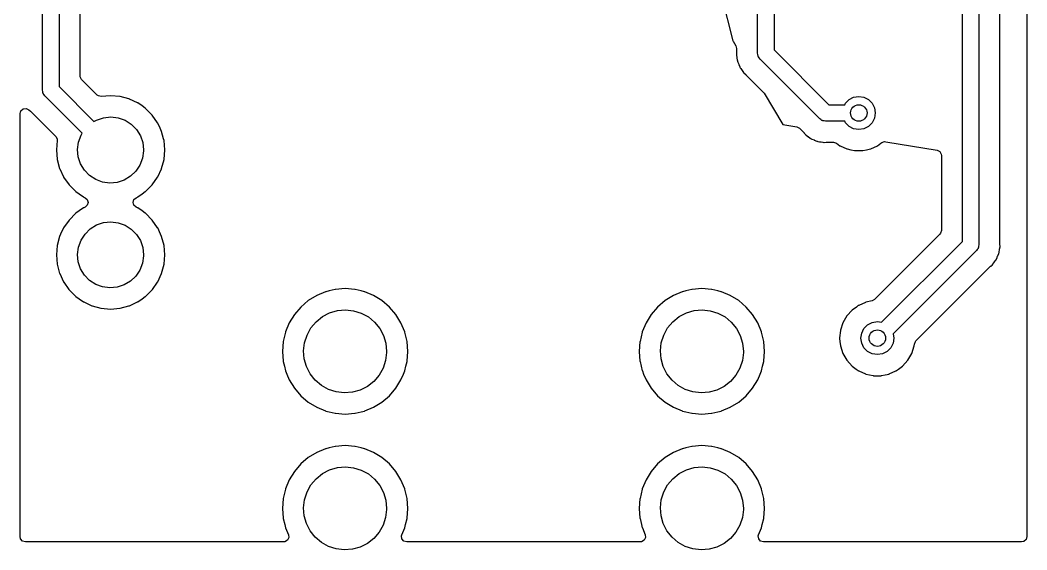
# Model space of a CAD drawing. Extents: x 89.4 to 113.8, y -88.6 to -51.3.
# Drawn here: x 89.41 to 113.79, y -88.58 to -75.76 of the extents above; entities that cross this region are included whole.
import ezdxf

# ---------------------------------------------------------------- set-up
doc = ezdxf.new("R2010")
doc.units = 0
doc.layers.add('BLACK', color=7, linetype='CONTINUOUS')

msp = doc.modelspace()

# ---------------------------------------------------------------- linework, layer by layer
at = {"layer": 'BLACK', "linetype": 'CONTINUOUS'}
for p, q in [((89.95, -77.455), (89.95, -56.1147)), ((90.35, -56.1978), (90.35, -77.3722)), ((113.791, -62.594), (113.791, -88.2655)), ((112.23, -81.1172), (112.23, -67.0028)), ((112.63, -66.92), (112.63, -81.2003)), ((113.138, -81.1753), (113.138, -66.9489)), ((90.8585, -77.1093), (90.8585, -67.3961)), ((107.67, -68.93), (107.67, -76.4822)), ((107.27, -76.565), (107.27, -69.0128)), ((105.866, -73.0737), (106.67, -76.26)), ((106.67, -76.26), (106.675, -76.2679)), ((106.675, -76.2679), (106.744, -76.3837)), ((106.744, -76.3837), (106.761, -76.4482)), ((106.761, -76.5447), (106.757, -76.6024)), ((106.761, -76.4482), (106.761, -76.5361)), ((106.761, -76.5361), (106.761, -76.5447)), ((107.67, -76.4822), (108.998, -77.81)), ((106.757, -76.6024), (106.759, -76.6098)), ((106.759, -76.6098), (106.759, -76.6098)), ((106.759, -76.6098), (106.768, -76.6653)), ((106.768, -76.6653), (106.769, -76.6718)), ((106.769, -76.6718), (106.777, -76.7352)), ((106.777, -76.7352), (106.78, -76.7423)), ((106.78, -76.7423), (106.78, -76.745)), ((106.78, -76.745), (106.785, -76.7613)), ((106.785, -76.7613), (106.785, -76.7638)), ((106.785, -76.7638), (106.787, -76.7713)), ((106.787, -76.7713), (106.79, -76.7782)), ((106.79, -76.7782), (106.812, -76.8298)), ((107.277, -76.5976), (107.27, -76.565)), ((107.281, -76.6308), (107.277, -76.5976)), ((107.287, -76.6405), (107.281, -76.6308)), ((107.29, -76.6517), (107.287, -76.6405)), ((107.311, -76.6779), (107.29, -76.6517)), ((107.328, -76.7062), (107.311, -76.6779)), ((108.774, -78.1514), (107.328, -76.7062)), ((106.812, -76.8298), (106.815, -76.8359)), ((106.815, -76.8359), (106.838, -76.8957)), ((106.838, -76.8957), (106.842, -76.9019)), ((106.842, -76.9019), (106.843, -76.9043)), ((106.843, -76.9043), (106.851, -76.9191)), ((106.851, -76.9191), (106.853, -76.9214)), ((106.853, -76.9214), (106.856, -76.9283)), ((106.856, -76.9283), (106.86, -76.9343)), ((106.86, -76.9343), (106.895, -76.979)), ((106.895, -76.979), (106.898, -76.9843)), ((106.898, -76.9843), (106.93, -77.0307)), ((106.93, -77.0307), (106.93, -77.0307)), ((106.93, -77.0307), (106.935, -77.037)), ((106.935, -77.037), (106.94, -77.042)), ((106.94, -77.042), (106.94, -77.042)), ((106.94, -77.042), (106.981, -77.0784)), ((90.8614, -77.1361), (90.8585, -77.1093)), ((90.8954, -77.1984), (90.8614, -77.1361)), ((91.272, -77.575), (90.8954, -77.1984)), ((106.981, -77.0784), (106.986, -77.0834)), ((106.986, -77.0834), (107.407, -77.504)), ((89.9574, -77.4876), (89.95, -77.455)), ((89.9611, -77.5208), (89.9574, -77.4876)), ((89.9672, -77.5305), (89.9611, -77.5208)), ((89.9698, -77.5417), (89.9672, -77.5305)), ((90.35, -77.3722), (91.1972, -78.2194)), ((107.407, -77.504), (107.426, -77.5285)), ((107.426, -77.5285), (107.88, -78.29)), ((89.9906, -77.5679), (89.9698, -77.5417)), ((90.0083, -77.5962), (89.9906, -77.5679)), ((90.914, -78.5018), (90.0083, -77.5962)), ((91.3025, -77.5975), (91.272, -77.575)), ((91.3721, -77.6114), (91.3025, -77.5975)), ((91.6, -77.5915), (91.3721, -77.6114)), ((91.8281, -77.6115), (91.6, -77.5915)), ((91.8334, -77.6129), (91.8281, -77.6115)), ((92.0439, -77.6693), (91.8334, -77.6129)), ((91.8334, -77.6129), (91.8334, -77.6129)), ((92.0492, -77.6707), (92.0439, -77.6693)), ((92.0439, -77.6693), (92.0439, -77.6693)), ((92.0542, -77.673), (92.0492, -77.6707)), ((92.2518, -77.7652), (92.0542, -77.673)), ((92.0542, -77.673), (92.0542, -77.673)), ((92.2567, -77.7675), (92.2518, -77.7652)), ((92.2518, -77.7652), (92.2518, -77.7652)), ((92.3616, -77.8409), (92.2567, -77.7675)), ((109.379, -77.81), (109.396, -77.7749)), ((109.396, -77.7749), (109.485, -77.6864)), ((109.485, -77.6864), (109.596, -77.6296)), ((109.596, -77.6296), (109.72, -77.61)), ((109.72, -77.61), (109.844, -77.6296)), ((109.844, -77.6296), (109.955, -77.6864)), ((109.955, -77.6864), (110.044, -77.7749)), ((110.044, -77.7749), (110.1, -77.8864)), ((89.4085, -78.0243), (89.4285, -77.9562)), ((89.4285, -77.9562), (89.4822, -77.9097)), ((89.4822, -77.9097), (89.5524, -77.8996)), ((89.5524, -77.8996), (89.6183, -77.9303)), ((89.6183, -77.9303), (89.6612, -77.9684)), ((89.6612, -77.9684), (89.6664, -77.9734)), ((89.6664, -77.9734), (90.27, -78.577)), ((92.4398, -77.8956), (92.3616, -77.8409)), ((92.4443, -77.8988), (92.4398, -77.8956)), ((92.4398, -77.8956), (92.4398, -77.8956)), ((92.6062, -78.0607), (92.4443, -77.8988)), ((108.998, -77.81), (109.379, -77.81)), ((110.1, -77.8864), (110.12, -78.01)), ((110.12, -78.01), (110.1, -78.1336)), ((89.4085, -88.2655), (89.4085, -78.0243)), ((91.1972, -78.2194), (91.2594, -78.1811)), ((91.2594, -78.1811), (91.4282, -78.1237)), ((91.4282, -78.1237), (91.6056, -78.105)), ((91.6056, -78.105), (91.7827, -78.1261)), ((91.7827, -78.1261), (91.9507, -78.186)), ((91.9507, -78.186), (92.1013, -78.2815)), ((92.7375, -78.2483), (92.6062, -78.0607)), ((92.7398, -78.2532), (92.7375, -78.2483)), ((92.7995, -78.3812), (92.7398, -78.2532)), ((92.7398, -78.2532), (92.7398, -78.2532)), ((108.802, -78.1692), (108.774, -78.1514)), ((108.828, -78.1901), (108.802, -78.1692)), ((108.839, -78.1926), (108.828, -78.1901)), ((108.849, -78.1988), (108.839, -78.1926)), ((108.882, -78.2025), (108.849, -78.1988)), ((108.915, -78.21), (108.882, -78.2025)), ((109.379, -78.21), (108.915, -78.21)), ((109.396, -78.2451), (109.379, -78.21)), ((109.485, -78.3336), (109.396, -78.2451)), ((110.044, -78.2451), (109.955, -78.3336)), ((110.1, -78.1336), (110.044, -78.2451)), ((90.8834, -78.5493), (90.914, -78.5018)), ((92.1013, -78.2815), (92.227, -78.4081)), ((92.227, -78.4081), (92.3215, -78.5593)), ((92.8343, -78.4558), (92.7995, -78.3812)), ((92.8357, -78.4611), (92.8343, -78.4558)), ((92.8835, -78.6393), (92.8357, -78.4611)), ((92.8357, -78.4611), (92.8357, -78.4611)), ((107.88, -78.29), (108.216, -78.346)), ((108.216, -78.346), (108.284, -78.3812)), ((108.284, -78.3812), (108.394, -78.4905)), ((108.394, -78.4905), (108.399, -78.4968)), ((108.399, -78.4968), (108.437, -78.5404)), ((109.596, -78.3904), (109.485, -78.3336)), ((109.72, -78.41), (109.596, -78.3904)), ((109.844, -78.3904), (109.72, -78.41)), ((109.955, -78.3336), (109.844, -78.3904)), ((90.27, -78.577), (90.304, -78.6393)), ((90.3064, -78.6771), (90.2865, -78.905)), ((90.304, -78.6393), (90.3064, -78.6771)), ((90.8001, -78.8938), (90.8224, -78.7169)), ((90.8224, -78.7169), (90.8834, -78.5493)), ((92.3215, -78.5593), (92.3801, -78.7278)), ((92.3801, -78.7278), (92.4, -78.905)), ((92.8935, -78.6769), (92.8835, -78.6393)), ((92.9135, -78.905), (92.8935, -78.6769)), ((108.437, -78.5404), (108.49, -78.577)), ((108.49, -78.577), (108.49, -78.5771)), ((108.49, -78.5771), (108.495, -78.581)), ((108.495, -78.581), (108.545, -78.6205)), ((108.545, -78.6205), (108.552, -78.6236)), ((108.552, -78.6236), (108.554, -78.625)), ((108.554, -78.625), (108.569, -78.6334)), ((108.569, -78.6334), (108.572, -78.6346)), ((108.572, -78.6346), (108.578, -78.639)), ((108.578, -78.639), (108.585, -78.6417)), ((108.585, -78.6417), (108.585, -78.6418)), ((108.585, -78.6418), (108.637, -78.6622)), ((108.637, -78.6622), (108.643, -78.6648)), ((108.643, -78.6648), (108.702, -78.691)), ((108.702, -78.691), (108.709, -78.6924)), ((108.709, -78.6924), (108.712, -78.6932)), ((108.712, -78.6932), (108.728, -78.6979)), ((108.728, -78.6979), (108.73, -78.6985)), ((108.73, -78.6985), (108.738, -78.7013)), ((108.738, -78.7013), (108.766, -78.705)), ((108.766, -78.705), (108.801, -78.7096)), ((108.801, -78.7096), (108.807, -78.7107)), ((108.807, -78.7107), (108.85, -78.7185)), ((108.85, -78.7185), (108.87, -78.7223)), ((108.87, -78.7223), (108.878, -78.7219)), ((108.878, -78.7219), (108.932, -78.7187)), ((108.878, -78.7219), (108.878, -78.7219)), ((108.932, -78.7187), (108.94, -78.7185)), ((108.94, -78.7185), (109.109, -78.7185)), ((109.109, -78.7185), (109.177, -78.7385)), ((109.177, -78.7385), (109.183, -78.7426)), ((109.183, -78.7426), (109.263, -78.8011)), ((110.177, -78.8011), (110.257, -78.7426)), ((110.257, -78.7426), (110.278, -78.7278)), ((110.278, -78.7278), (110.345, -78.7039)), ((110.345, -78.7039), (110.372, -78.7054)), ((110.372, -78.7054), (111.616, -78.9127)), ((90.2865, -78.905), (90.3065, -79.1331)), ((90.8175, -79.0713), (90.8001, -78.8938)), ((92.3997, -78.9273), (92.3749, -79.104)), ((92.4, -78.905), (92.3997, -78.9273)), ((92.8935, -79.1331), (92.9135, -78.905)), ((109.263, -78.8011), (109.269, -78.8038)), ((109.269, -78.8038), (109.269, -78.8038)), ((109.269, -78.8038), (109.432, -78.8761)), ((109.432, -78.8761), (109.438, -78.8788)), ((109.438, -78.8788), (109.531, -78.8986)), ((109.531, -78.8986), (109.618, -78.9171)), ((109.618, -78.9171), (109.618, -78.9171)), ((109.618, -78.9171), (109.625, -78.9185)), ((109.625, -78.9185), (109.815, -78.9185)), ((109.815, -78.9185), (109.822, -78.9171)), ((109.822, -78.9171), (109.909, -78.8986)), ((109.822, -78.9171), (109.822, -78.9171)), ((109.909, -78.8986), (110.002, -78.8788)), ((110.002, -78.8788), (110.008, -78.8761)), ((110.008, -78.8761), (110.171, -78.8038)), ((110.171, -78.8038), (110.177, -78.8011)), ((110.171, -78.8038), (110.171, -78.8038)), ((111.616, -78.9127), (111.68, -78.9436)), ((111.68, -78.9436), (111.717, -79.0042)), ((90.3065, -79.1331), (90.3657, -79.3542)), ((90.8738, -79.2406), (90.8175, -79.0713)), ((90.9662, -79.3931), (90.8738, -79.2406)), ((92.3749, -79.104), (92.3115, -79.2707)), ((92.8343, -79.3542), (92.8935, -79.1331)), ((111.717, -79.0042), (111.721, -79.037)), ((111.721, -79.037), (111.721, -80.8543)), ((90.3657, -79.3542), (90.368, -79.3592)), ((90.368, -79.3592), (90.368, -79.3592)), ((90.368, -79.3592), (90.4602, -79.5568)), ((91.0901, -79.5214), (90.9662, -79.3931)), ((92.2128, -79.4192), (92.0837, -79.5422)), ((92.3115, -79.2707), (92.2128, -79.4192)), ((92.7398, -79.5568), (92.832, -79.3592)), ((92.832, -79.3592), (92.8343, -79.3542)), ((92.832, -79.3592), (92.832, -79.3592)), ((90.4602, -79.5568), (90.4602, -79.5568)), ((90.4602, -79.5568), (90.4625, -79.5617)), ((90.4625, -79.5617), (90.5938, -79.7493)), ((91.2393, -79.6191), (91.0901, -79.5214)), ((91.4065, -79.6812), (91.2393, -79.6191)), ((91.5832, -79.7048), (91.4065, -79.6812)), ((91.7609, -79.6887), (91.5832, -79.7048)), ((91.9305, -79.6335), (91.7609, -79.6887)), ((92.0837, -79.5422), (91.9305, -79.6335)), ((92.6062, -79.7493), (92.7375, -79.5617)), ((92.7375, -79.5617), (92.7398, -79.5568)), ((92.7398, -79.5568), (92.7398, -79.5568)), ((90.5938, -79.7493), (90.7557, -79.9112)), ((90.7557, -79.9112), (90.7602, -79.9144)), ((90.7602, -79.9144), (90.7602, -79.9144)), ((90.7602, -79.9144), (90.8384, -79.9691)), ((90.8384, -79.9691), (90.9433, -80.0425)), ((92.2567, -80.0425), (92.3616, -79.9691)), ((92.3616, -79.9691), (92.4398, -79.9144)), ((92.4398, -79.9144), (92.4443, -79.9112)), ((92.4398, -79.9144), (92.4398, -79.9144)), ((92.4443, -79.9112), (92.6062, -79.7493)), ((90.9433, -80.0425), (90.9482, -80.0448)), ((90.9482, -80.0448), (90.9482, -80.0448)), ((90.9482, -80.0448), (90.9825, -80.0608)), ((90.9825, -80.0608), (91.0357, -80.1077)), ((91.0552, -80.176), (91.0347, -80.244)), ((91.0357, -80.1077), (91.0552, -80.176)), ((92.1448, -80.174), (92.1653, -80.106)), ((92.1643, -80.2423), (92.1448, -80.174)), ((92.1653, -80.106), (92.2175, -80.0608)), ((92.2175, -80.0608), (92.2518, -80.0448)), ((92.2518, -80.0448), (92.2567, -80.0425)), ((92.2518, -80.0448), (92.2518, -80.0448)), ((90.7557, -80.4388), (90.5938, -80.6007)), ((90.7602, -80.4356), (90.7557, -80.4388)), ((90.8384, -80.3809), (90.7602, -80.4356)), ((90.7602, -80.4356), (90.7602, -80.4356)), ((90.9433, -80.3075), (90.8384, -80.3809)), ((90.9482, -80.3052), (90.9433, -80.3075)), ((90.9825, -80.2892), (90.9482, -80.3052)), ((90.9482, -80.3052), (90.9482, -80.3052)), ((91.0347, -80.244), (90.9825, -80.2892)), ((92.2175, -80.2892), (92.1643, -80.2423)), ((92.2518, -80.3052), (92.2175, -80.2892)), ((92.2567, -80.3075), (92.2518, -80.3052)), ((92.2518, -80.3052), (92.2518, -80.3052)), ((92.3616, -80.3809), (92.2567, -80.3075)), ((92.4398, -80.4356), (92.3616, -80.3809)), ((92.4443, -80.4388), (92.4398, -80.4356)), ((92.4398, -80.4356), (92.4398, -80.4356)), ((92.6062, -80.6007), (92.4443, -80.4388)), ((90.5938, -80.6007), (90.4625, -80.7883)), ((91.2594, -80.7211), (91.4282, -80.6637)), ((91.4282, -80.6637), (91.6056, -80.645)), ((91.6056, -80.645), (91.7827, -80.6661)), ((91.7827, -80.6661), (91.9507, -80.726)), ((92.7375, -80.7883), (92.6062, -80.6007)), ((90.3901, -80.9434), (90.3657, -80.9958)), ((90.4602, -80.7932), (90.3901, -80.9434)), ((90.4625, -80.7883), (90.4602, -80.7932)), ((90.4602, -80.7932), (90.4602, -80.7932)), ((90.8834, -81.0893), (90.98, -80.9394)), ((90.98, -80.9394), (91.1075, -80.8146)), ((91.1075, -80.8146), (91.2594, -80.7211)), ((91.9507, -80.726), (92.1013, -80.8215)), ((92.1013, -80.8215), (92.227, -80.9481)), ((92.227, -80.9481), (92.3215, -81.0993)), ((92.7398, -80.7932), (92.7375, -80.7883)), ((92.8099, -80.9434), (92.7398, -80.7932)), ((92.7398, -80.7932), (92.7398, -80.7932)), ((92.8343, -80.9958), (92.8099, -80.9434)), ((111.685, -80.9434), (110.103, -82.5246)), ((111.701, -80.9225), (111.685, -80.9434)), ((111.721, -80.8543), (111.701, -80.9225)), ((90.3657, -80.9958), (90.3065, -81.2169)), ((90.8224, -81.2569), (90.8834, -81.0893)), ((92.3215, -81.0993), (92.3801, -81.2678)), ((92.8935, -81.2169), (92.8343, -80.9958)), ((110.271, -83.076), (112.23, -81.1172)), ((113.139, -81.1826), (113.138, -81.1753)), ((113.142, -81.2448), (113.139, -81.1826)), ((90.3065, -81.2169), (90.2865, -81.445)), ((90.8001, -81.4338), (90.8224, -81.2569)), ((90.8175, -81.6113), (90.8001, -81.4338)), ((92.3801, -81.2678), (92.4, -81.445)), ((92.9135, -81.445), (92.8935, -81.2169)), ((112.571, -81.3414), (110.554, -83.3589)), ((112.589, -81.3131), (112.571, -81.3414)), ((112.61, -81.287), (112.589, -81.3131)), ((112.613, -81.2758), (112.61, -81.287)), ((112.619, -81.2661), (112.613, -81.2758)), ((112.623, -81.2329), (112.619, -81.2661)), ((112.63, -81.2003), (112.623, -81.2329)), ((113.085, -81.4717), (113.111, -81.4134)), ((113.111, -81.4134), (113.112, -81.406)), ((113.112, -81.406), (113.113, -81.4034)), ((113.113, -81.4034), (113.118, -81.3872)), ((113.118, -81.3872), (113.119, -81.3846)), ((113.119, -81.3846), (113.121, -81.3775)), ((113.121, -81.3775), (113.13, -81.3141)), ((113.13, -81.3141), (113.131, -81.3076)), ((113.131, -81.3076), (113.141, -81.2523)), ((113.141, -81.2523), (113.142, -81.2448)), ((90.2865, -81.445), (90.3065, -81.6731)), ((90.3065, -81.6731), (90.3657, -81.8942)), ((90.8738, -81.7806), (90.8175, -81.6113)), ((92.3749, -81.644), (92.3115, -81.8107)), ((92.3997, -81.4673), (92.3749, -81.644)), ((92.4, -81.445), (92.3997, -81.4673)), ((92.8343, -81.8942), (92.8935, -81.6731)), ((92.8935, -81.6731), (92.9135, -81.445)), ((112.955, -81.6826), (112.96, -81.6776)), ((112.96, -81.6776), (112.997, -81.6253)), ((112.997, -81.6253), (113.001, -81.62)), ((113.001, -81.62), (113.036, -81.5757)), ((113.036, -81.5757), (113.04, -81.5697)), ((113.04, -81.5697), (113.044, -81.5628)), ((113.044, -81.5628), (113.045, -81.5605)), ((113.045, -81.5605), (113.053, -81.5458)), ((113.053, -81.5458), (113.055, -81.5435)), ((113.055, -81.5435), (113.059, -81.5373)), ((113.059, -81.5373), (113.062, -81.5302)), ((113.062, -81.5302), (113.082, -81.4777)), ((113.062, -81.5302), (113.062, -81.5302)), ((113.082, -81.4777), (113.085, -81.4717)), ((90.3657, -81.8942), (90.368, -81.8992)), ((90.368, -81.8992), (90.368, -81.8992)), ((90.368, -81.8992), (90.4602, -82.0968)), ((90.9662, -81.9331), (90.8738, -81.7806)), ((92.3115, -81.8107), (92.2128, -81.9592)), ((92.7398, -82.0968), (92.832, -81.8992)), ((92.832, -81.8992), (92.8343, -81.8942)), ((92.832, -81.8992), (92.832, -81.8992)), ((111.105, -83.5273), (112.911, -81.7214)), ((112.911, -81.7214), (112.917, -81.7156)), ((112.917, -81.7156), (112.955, -81.6826)), ((90.4602, -82.0968), (90.4602, -82.0968)), ((90.4602, -82.0968), (90.4625, -82.1017)), ((90.4625, -82.1017), (90.4656, -82.1063)), ((90.4656, -82.1063), (90.5885, -82.2817)), ((91.0901, -82.0614), (90.9662, -81.9331)), ((91.2393, -82.1591), (91.0901, -82.0614)), ((91.4065, -82.2212), (91.2393, -82.1591)), ((92.0837, -82.0822), (91.9305, -82.1735)), ((92.2128, -81.9592), (92.0837, -82.0822)), ((92.6115, -82.2817), (92.7344, -82.1063)), ((92.7344, -82.1063), (92.7375, -82.1017)), ((92.7375, -82.1017), (92.7398, -82.0968)), ((92.7398, -82.0968), (92.7398, -82.0968)), ((90.5885, -82.2817), (90.5938, -82.2893)), ((90.5938, -82.2893), (90.7557, -82.4512)), ((91.5832, -82.2448), (91.4065, -82.2212)), ((91.7609, -82.2287), (91.5832, -82.2448)), ((91.9305, -82.1735), (91.7609, -82.2287)), ((92.4443, -82.4512), (92.6062, -82.2893)), ((92.6062, -82.2893), (92.6115, -82.2817)), ((96.8063, -82.338), (96.5953, -82.4254)), ((96.8109, -82.3361), (96.8063, -82.338)), ((96.8063, -82.338), (96.8063, -82.338)), ((96.8924, -82.3165), (96.8109, -82.3361)), ((97.0377, -82.2817), (96.8924, -82.3165)), ((97.0425, -82.2805), (97.0377, -82.2817)), ((97.0377, -82.2817), (97.0377, -82.2817)), ((97.28, -82.2618), (97.0425, -82.2805)), ((97.5175, -82.2805), (97.28, -82.2618)), ((97.5223, -82.2817), (97.5175, -82.2805)), ((97.6676, -82.3165), (97.5223, -82.2817)), ((97.5223, -82.2817), (97.5223, -82.2817)), ((97.7491, -82.3361), (97.6676, -82.3165)), ((97.7537, -82.338), (97.7491, -82.3361)), ((97.9647, -82.4254), (97.7537, -82.338)), ((97.7537, -82.338), (97.7537, -82.338)), ((105.446, -82.338), (105.235, -82.4254)), ((105.451, -82.3361), (105.446, -82.338)), ((105.446, -82.338), (105.446, -82.338)), ((105.532, -82.3165), (105.451, -82.3361)), ((105.678, -82.2817), (105.532, -82.3165)), ((105.683, -82.2805), (105.678, -82.2817)), ((105.678, -82.2817), (105.678, -82.2817)), ((105.92, -82.2618), (105.683, -82.2805)), ((106.157, -82.2805), (105.92, -82.2618)), ((106.162, -82.2817), (106.157, -82.2805)), ((106.308, -82.3165), (106.162, -82.2817)), ((106.162, -82.2817), (106.162, -82.2817)), ((106.389, -82.3361), (106.308, -82.3165)), ((106.394, -82.338), (106.389, -82.3361)), ((106.605, -82.4254), (106.394, -82.338)), ((106.394, -82.338), (106.394, -82.338)), ((90.7557, -82.4512), (90.7602, -82.4544)), ((90.7602, -82.4544), (90.7602, -82.4544)), ((90.7602, -82.4544), (90.8384, -82.5091)), ((90.8384, -82.5091), (90.9433, -82.5825)), ((90.9433, -82.5825), (90.9482, -82.5848)), ((90.9482, -82.5848), (90.9482, -82.5848)), ((90.9482, -82.5848), (91.1458, -82.677)), ((92.0542, -82.677), (92.2518, -82.5848)), ((92.2518, -82.5848), (92.2567, -82.5825)), ((92.2518, -82.5848), (92.2518, -82.5848)), ((92.2567, -82.5825), (92.3616, -82.5091)), ((92.3616, -82.5091), (92.4398, -82.4544)), ((92.4398, -82.4544), (92.4443, -82.4512)), ((92.4398, -82.4544), (92.4398, -82.4544)), ((96.3876, -82.5518), (96.2065, -82.7065)), ((96.5908, -82.4273), (96.3876, -82.5518)), ((96.5953, -82.4254), (96.5908, -82.4273)), ((96.5953, -82.4254), (96.5953, -82.4254)), ((97.9692, -82.4273), (97.9647, -82.4254)), ((97.9647, -82.4254), (97.9647, -82.4254)), ((98.1724, -82.5518), (97.9692, -82.4273)), ((98.3535, -82.7065), (98.1724, -82.5518)), ((105.028, -82.5518), (104.846, -82.7065)), ((105.231, -82.4273), (105.028, -82.5518)), ((105.235, -82.4254), (105.231, -82.4273)), ((105.235, -82.4254), (105.235, -82.4254)), ((106.609, -82.4273), (106.605, -82.4254)), ((106.605, -82.4254), (106.605, -82.4254)), ((106.812, -82.5518), (106.609, -82.4273)), ((106.994, -82.7065), (106.812, -82.5518)), ((109.882, -82.5939), (109.719, -82.6662)), ((109.888, -82.5912), (109.882, -82.5939)), ((109.882, -82.5939), (109.882, -82.5939)), ((110.041, -82.5587), (109.888, -82.5912)), ((110.103, -82.5246), (110.041, -82.5587)), ((91.1458, -82.677), (91.1508, -82.6793)), ((91.1508, -82.6793), (91.1561, -82.6807)), ((91.1561, -82.6807), (91.1561, -82.6807)), ((91.1561, -82.6807), (91.3666, -82.7371)), ((91.3666, -82.7371), (91.3666, -82.7371)), ((91.3666, -82.7371), (91.3719, -82.7385)), ((91.3719, -82.7385), (91.6, -82.7585)), ((91.6, -82.7585), (91.8281, -82.7385)), ((91.8281, -82.7385), (91.8334, -82.7371)), ((91.8334, -82.7371), (92.0439, -82.6807)), ((91.8334, -82.7371), (91.8334, -82.7371)), ((92.0439, -82.6807), (92.0492, -82.6793)), ((92.0439, -82.6807), (92.0439, -82.6807)), ((92.0492, -82.6793), (92.0542, -82.677)), ((96.0518, -82.8876), (95.9273, -83.0908)), ((96.2065, -82.7065), (96.0518, -82.8876)), ((96.7297, -82.9391), (96.9035, -82.8482)), ((96.9035, -82.8482), (97.0917, -82.7928)), ((97.0917, -82.7928), (97.287, -82.775)), ((97.287, -82.775), (97.4821, -82.7955)), ((97.4821, -82.7955), (97.6695, -82.8535)), ((97.6695, -82.8535), (97.842, -82.9468)), ((98.5082, -82.8876), (98.3535, -82.7065)), ((98.6327, -83.0908), (98.5082, -82.8876)), ((104.692, -82.8876), (104.567, -83.0908)), ((104.846, -82.7065), (104.692, -82.8876)), ((105.37, -82.9391), (105.544, -82.8482)), ((105.544, -82.8482), (105.732, -82.7928)), ((105.732, -82.7928), (105.927, -82.775)), ((105.927, -82.775), (106.122, -82.7955)), ((106.122, -82.7955), (106.309, -82.8535)), ((106.309, -82.8535), (106.482, -82.9468)), ((107.148, -82.8876), (106.994, -82.7065)), ((107.273, -83.0908), (107.148, -82.8876)), ((109.559, -82.7811), (109.431, -82.9231)), ((109.661, -82.7065), (109.559, -82.7811)), ((109.708, -82.6728), (109.661, -82.7065)), ((109.713, -82.6689), (109.708, -82.6728)), ((109.708, -82.6728), (109.708, -82.6728)), ((109.719, -82.6662), (109.713, -82.6689)), ((109.719, -82.6662), (109.719, -82.6662)), ((95.9273, -83.0908), (95.8361, -83.3109)), ((96.4508, -83.2122), (96.5768, -83.062)), ((96.5768, -83.062), (96.7297, -82.9391)), ((97.842, -82.9468), (97.9931, -83.0718)), ((97.9931, -83.0718), (98.1171, -83.2238)), ((98.7239, -83.3109), (98.6327, -83.0908)), ((104.567, -83.0908), (104.476, -83.3109)), ((105.091, -83.2122), (105.217, -83.062)), ((105.217, -83.062), (105.37, -82.9391)), ((106.482, -82.9468), (106.633, -83.0718)), ((106.633, -83.0718), (106.757, -83.2238)), ((107.364, -83.3109), (107.273, -83.0908)), ((109.335, -83.0884), (109.276, -83.2701)), ((109.431, -82.9231), (109.335, -83.0884)), ((109.846, -83.2249), (109.935, -83.1364)), ((109.935, -83.1364), (110.046, -83.0796)), ((110.046, -83.0796), (110.17, -83.06)), ((110.17, -83.06), (110.271, -83.076)), ((95.835, -83.3157), (95.7817, -83.5377)), ((95.8361, -83.3109), (95.835, -83.3157)), ((96.297, -83.571), (96.3563, -83.3841)), ((96.3563, -83.3841), (96.4508, -83.2122)), ((98.1171, -83.2238), (98.2092, -83.397)), ((98.725, -83.3157), (98.7239, -83.3109)), ((98.7783, -83.5377), (98.725, -83.3157)), ((104.475, -83.3157), (104.422, -83.5377)), ((104.476, -83.3109), (104.475, -83.3157)), ((104.937, -83.571), (104.996, -83.3841)), ((104.996, -83.3841), (105.091, -83.2122)), ((106.757, -83.2238), (106.849, -83.397)), ((107.365, -83.3157), (107.364, -83.3109)), ((107.418, -83.5377), (107.365, -83.3157)), ((109.276, -83.2766), (109.257, -83.4534)), ((109.276, -83.2701), (109.276, -83.2766)), ((109.276, -83.2766), (109.276, -83.2766)), ((109.77, -83.46), (109.79, -83.3364)), ((109.79, -83.3364), (109.846, -83.2249)), ((110.554, -83.3589), (110.57, -83.46)), ((95.7805, -83.5425), (95.7618, -83.78)), ((95.7817, -83.5377), (95.7805, -83.5425)), ((95.7817, -83.5377), (95.7817, -83.5377)), ((96.2751, -83.766), (96.297, -83.571)), ((98.2092, -83.397), (98.2659, -83.5848)), ((98.2659, -83.5848), (98.285, -83.78)), ((98.7795, -83.5425), (98.7783, -83.5377)), ((98.7783, -83.5377), (98.7783, -83.5377)), ((98.7982, -83.78), (98.7795, -83.5425)), ((104.421, -83.5425), (104.402, -83.78)), ((104.422, -83.5377), (104.421, -83.5425)), ((104.422, -83.5377), (104.422, -83.5377)), ((104.915, -83.766), (104.937, -83.571)), ((106.849, -83.397), (106.906, -83.5848)), ((106.906, -83.5848), (106.925, -83.78)), ((107.419, -83.5425), (107.418, -83.5377)), ((107.418, -83.5377), (107.418, -83.5377)), ((107.438, -83.78), (107.419, -83.5425)), ((109.257, -83.4534), (109.256, -83.46)), ((109.256, -83.46), (109.257, -83.4666)), ((109.257, -83.4666), (109.265, -83.5377)), ((109.265, -83.5377), (109.276, -83.6499)), ((109.79, -83.5836), (109.77, -83.46)), ((109.846, -83.6951), (109.79, -83.5836)), ((110.55, -83.5836), (110.494, -83.6951)), ((110.57, -83.46), (110.55, -83.5836)), ((111.064, -83.6499), (111.068, -83.6032)), ((111.068, -83.6032), (111.095, -83.5376)), ((111.095, -83.5376), (111.105, -83.5273)), ((95.7618, -83.78), (95.7805, -84.0175)), ((96.2915, -83.9614), (96.2751, -83.766)), ((98.2846, -83.8081), (98.26, -84.0027)), ((98.285, -83.78), (98.2846, -83.8081)), ((98.7795, -84.0175), (98.7982, -83.78)), ((104.402, -83.78), (104.421, -84.0175)), ((104.932, -83.9614), (104.915, -83.766)), ((106.925, -83.8081), (106.9, -84.0027)), ((106.925, -83.78), (106.925, -83.8081)), ((107.419, -84.0175), (107.438, -83.78)), ((109.276, -83.6499), (109.335, -83.8316)), ((109.335, -83.8316), (109.431, -83.9969)), ((109.935, -83.7836), (109.846, -83.6951)), ((110.046, -83.8404), (109.935, -83.7836)), ((110.17, -83.86), (110.046, -83.8404)), ((110.294, -83.8404), (110.17, -83.86)), ((110.405, -83.7836), (110.294, -83.8404)), ((110.494, -83.6951), (110.405, -83.7836)), ((110.909, -83.9969), (111.005, -83.8316)), ((111.005, -83.8316), (111.064, -83.6499)), ((95.7805, -84.0175), (95.7817, -84.0223)), ((95.7817, -84.0223), (95.7817, -84.0223)), ((95.7817, -84.0223), (95.8096, -84.1389)), ((96.3456, -84.15), (96.2915, -83.9614)), ((98.26, -84.0027), (98.1981, -84.1888)), ((98.7503, -84.1389), (98.7783, -84.0223)), ((98.7783, -84.0223), (98.7795, -84.0175)), ((98.7783, -84.0223), (98.7783, -84.0223)), ((104.421, -84.0175), (104.422, -84.0223)), ((104.422, -84.0223), (104.422, -84.0223)), ((104.422, -84.0223), (104.45, -84.1389)), ((104.986, -84.15), (104.932, -83.9614)), ((106.9, -84.0027), (106.838, -84.1888)), ((107.39, -84.1389), (107.418, -84.0223)), ((107.418, -84.0223), (107.419, -84.0175)), ((107.418, -84.0223), (107.418, -84.0223)), ((109.431, -83.9969), (109.559, -84.1389)), ((110.781, -84.1389), (110.909, -83.9969)), ((95.8096, -84.1389), (95.8361, -84.2491)), ((95.8361, -84.2491), (95.838, -84.2537)), ((95.838, -84.2537), (95.838, -84.2537)), ((95.838, -84.2537), (95.8691, -84.3288)), ((95.8691, -84.3288), (95.9273, -84.4692)), ((96.4352, -84.3244), (96.3456, -84.15)), ((96.5571, -84.4781), (96.4352, -84.3244)), ((98.1012, -84.3593), (97.9731, -84.5078)), ((98.1981, -84.1888), (98.1012, -84.3593)), ((98.6327, -84.4692), (98.6909, -84.3288)), ((98.6909, -84.3288), (98.722, -84.2537)), ((98.722, -84.2537), (98.7239, -84.2491)), ((98.722, -84.2537), (98.722, -84.2537)), ((98.7239, -84.2491), (98.7503, -84.1389)), ((104.45, -84.1389), (104.476, -84.2491)), ((104.476, -84.2491), (104.478, -84.2537)), ((104.478, -84.2537), (104.478, -84.2537)), ((104.478, -84.2537), (104.509, -84.3288)), ((104.509, -84.3288), (104.567, -84.4692)), ((105.075, -84.3244), (104.986, -84.15)), ((105.197, -84.4781), (105.075, -84.3244)), ((106.741, -84.3593), (106.613, -84.5078)), ((106.838, -84.1888), (106.741, -84.3593)), ((107.273, -84.4692), (107.331, -84.3288)), ((107.331, -84.3288), (107.362, -84.2537)), ((107.362, -84.2537), (107.364, -84.2491)), ((107.362, -84.2537), (107.362, -84.2537)), ((107.364, -84.2491), (107.39, -84.1389)), ((109.559, -84.1389), (109.658, -84.2109)), ((109.658, -84.2109), (109.704, -84.2443)), ((109.704, -84.2443), (109.713, -84.2511)), ((109.713, -84.2511), (109.719, -84.2538)), ((109.719, -84.2538), (109.719, -84.2538)), ((109.719, -84.2538), (109.882, -84.3261)), ((109.882, -84.3261), (109.888, -84.3288)), ((109.888, -84.3288), (109.981, -84.3486)), ((109.981, -84.3486), (110.068, -84.3671)), ((110.272, -84.3671), (110.359, -84.3486)), ((110.359, -84.3486), (110.452, -84.3288)), ((110.452, -84.3288), (110.458, -84.3261)), ((110.458, -84.3261), (110.621, -84.2538)), ((110.621, -84.2538), (110.627, -84.2511)), ((110.621, -84.2538), (110.621, -84.2538)), ((110.627, -84.2511), (110.636, -84.2443)), ((110.636, -84.2443), (110.682, -84.2109)), ((110.682, -84.2109), (110.781, -84.1389)), ((95.9273, -84.4692), (96.0518, -84.6724)), ((96.7064, -84.6053), (96.5571, -84.4781)), ((96.8776, -84.7009), (96.7064, -84.6053)), ((97.9731, -84.5078), (97.8185, -84.6285)), ((98.5082, -84.6724), (98.6327, -84.4692)), ((104.567, -84.4692), (104.692, -84.6724)), ((105.346, -84.6053), (105.197, -84.4781)), ((105.518, -84.7009), (105.346, -84.6053)), ((106.613, -84.5078), (106.459, -84.6285)), ((107.148, -84.6724), (107.273, -84.4692)), ((110.068, -84.3671), (110.068, -84.3671)), ((110.068, -84.3671), (110.075, -84.3685)), ((110.075, -84.3685), (110.265, -84.3685)), ((110.265, -84.3685), (110.272, -84.3671)), ((110.272, -84.3671), (110.272, -84.3671)), ((96.0518, -84.6724), (96.2065, -84.8535)), ((97.0642, -84.7616), (96.8776, -84.7009)), ((97.259, -84.7848), (97.0642, -84.7616)), ((97.4545, -84.7697), (97.259, -84.7848)), ((97.6434, -84.717), (97.4545, -84.7697)), ((97.8185, -84.6285), (97.6434, -84.717)), ((98.3535, -84.8535), (98.5082, -84.6724)), ((104.692, -84.6724), (104.846, -84.8535)), ((105.704, -84.7616), (105.518, -84.7009)), ((105.899, -84.7848), (105.704, -84.7616)), ((106.095, -84.7697), (105.899, -84.7848)), ((106.283, -84.717), (106.095, -84.7697)), ((106.459, -84.6285), (106.283, -84.717)), ((106.994, -84.8535), (107.148, -84.6724)), ((96.2065, -84.8535), (96.3876, -85.0082)), ((96.3876, -85.0082), (96.5908, -85.1327)), ((97.9692, -85.1327), (98.1724, -85.0082)), ((98.1724, -85.0082), (98.3535, -84.8535)), ((104.846, -84.8535), (105.028, -85.0082)), ((105.028, -85.0082), (105.231, -85.1327)), ((106.609, -85.1327), (106.812, -85.0082)), ((106.812, -85.0082), (106.994, -84.8535)), ((96.5908, -85.1327), (96.5953, -85.1346)), ((96.5953, -85.1346), (96.5953, -85.1346)), ((96.5953, -85.1346), (96.8063, -85.222)), ((96.8063, -85.222), (96.8109, -85.2239)), ((96.8109, -85.2239), (96.8924, -85.2435)), ((96.8924, -85.2435), (97.0377, -85.2783)), ((97.0377, -85.2783), (97.0377, -85.2783)), ((97.0377, -85.2783), (97.0425, -85.2795)), ((97.0425, -85.2795), (97.28, -85.2982)), ((97.28, -85.2982), (97.5175, -85.2795)), ((97.5175, -85.2795), (97.5223, -85.2783)), ((97.5223, -85.2783), (97.6676, -85.2435)), ((97.5223, -85.2783), (97.5223, -85.2783)), ((97.6676, -85.2435), (97.7491, -85.2239)), ((97.7491, -85.2239), (97.7537, -85.222)), ((97.7537, -85.222), (97.9647, -85.1346)), ((97.9647, -85.1346), (97.9692, -85.1327)), ((97.9647, -85.1346), (97.9647, -85.1346)), ((105.231, -85.1327), (105.235, -85.1346)), ((105.235, -85.1346), (105.235, -85.1346)), ((105.235, -85.1346), (105.446, -85.222)), ((105.446, -85.222), (105.451, -85.2239)), ((105.451, -85.2239), (105.532, -85.2435)), ((105.532, -85.2435), (105.678, -85.2783)), ((105.678, -85.2783), (105.678, -85.2783)), ((105.678, -85.2783), (105.683, -85.2795)), ((105.683, -85.2795), (105.92, -85.2982)), ((105.92, -85.2982), (106.157, -85.2795)), ((106.157, -85.2795), (106.162, -85.2783)), ((106.162, -85.2783), (106.308, -85.2435)), ((106.162, -85.2783), (106.162, -85.2783)), ((106.308, -85.2435), (106.389, -85.2239)), ((106.389, -85.2239), (106.394, -85.222)), ((106.394, -85.222), (106.605, -85.1346)), ((106.605, -85.1346), (106.609, -85.1327)), ((106.605, -85.1346), (106.605, -85.1346)), ((97.28, -86.0618), (97.0425, -86.0805)), ((97.5175, -86.0805), (97.28, -86.0618)), ((105.92, -86.0618), (105.683, -86.0805)), ((106.157, -86.0805), (105.92, -86.0618)), ((96.5908, -86.2273), (96.3876, -86.3518)), ((96.5953, -86.2254), (96.5908, -86.2273)), ((96.8063, -86.138), (96.5953, -86.2254)), ((96.5953, -86.2254), (96.5953, -86.2254)), ((96.8109, -86.1361), (96.8063, -86.138)), ((96.8063, -86.138), (96.8063, -86.138)), ((96.8924, -86.1165), (96.8109, -86.1361)), ((97.0377, -86.0817), (96.8924, -86.1165)), ((97.0425, -86.0805), (97.0377, -86.0817)), ((97.0377, -86.0817), (97.0377, -86.0817)), ((97.5223, -86.0817), (97.5175, -86.0805)), ((97.6676, -86.1165), (97.5223, -86.0817)), ((97.5223, -86.0817), (97.5223, -86.0817)), ((97.7491, -86.1361), (97.6676, -86.1165)), ((97.7537, -86.138), (97.7491, -86.1361)), ((97.9647, -86.2254), (97.7537, -86.138)), ((97.7537, -86.138), (97.7537, -86.138)), ((97.9692, -86.2273), (97.9647, -86.2254)), ((97.9647, -86.2254), (97.9647, -86.2254)), ((98.1724, -86.3518), (97.9692, -86.2273)), ((105.231, -86.2273), (105.028, -86.3518)), ((105.235, -86.2254), (105.231, -86.2273)), ((105.446, -86.138), (105.235, -86.2254)), ((105.235, -86.2254), (105.235, -86.2254)), ((105.451, -86.1361), (105.446, -86.138)), ((105.446, -86.138), (105.446, -86.138)), ((105.532, -86.1165), (105.451, -86.1361)), ((105.678, -86.0817), (105.532, -86.1165)), ((105.683, -86.0805), (105.678, -86.0817)), ((105.678, -86.0817), (105.678, -86.0817)), ((106.162, -86.0817), (106.157, -86.0805)), ((106.308, -86.1165), (106.162, -86.0817)), ((106.162, -86.0817), (106.162, -86.0817)), ((106.389, -86.1361), (106.308, -86.1165)), ((106.394, -86.138), (106.389, -86.1361)), ((106.605, -86.2254), (106.394, -86.138)), ((106.394, -86.138), (106.394, -86.138)), ((106.609, -86.2273), (106.605, -86.2254)), ((106.605, -86.2254), (106.605, -86.2254)), ((106.812, -86.3518), (106.609, -86.2273)), ((96.2065, -86.5065), (96.0518, -86.6876)), ((96.3876, -86.3518), (96.2065, -86.5065)), ((98.3535, -86.5065), (98.1724, -86.3518)), ((98.5082, -86.6876), (98.3535, -86.5065)), ((104.846, -86.5065), (104.692, -86.6876)), ((105.028, -86.3518), (104.846, -86.5065)), ((106.994, -86.5065), (106.812, -86.3518)), ((107.148, -86.6876), (106.994, -86.5065)), ((96.0518, -86.6876), (95.9273, -86.8908)), ((96.5768, -86.862), (96.7297, -86.7391)), ((96.7297, -86.7391), (96.9035, -86.6482)), ((96.9035, -86.6482), (97.0917, -86.5928)), ((97.0917, -86.5928), (97.287, -86.575)), ((97.287, -86.575), (97.4821, -86.5955)), ((97.4821, -86.5955), (97.6695, -86.6535)), ((97.6695, -86.6535), (97.842, -86.7468)), ((97.842, -86.7468), (97.9931, -86.8718)), ((98.6327, -86.8908), (98.5082, -86.6876)), ((104.692, -86.6876), (104.567, -86.8908)), ((105.217, -86.862), (105.37, -86.7391)), ((105.37, -86.7391), (105.544, -86.6482)), ((105.544, -86.6482), (105.732, -86.5928)), ((105.732, -86.5928), (105.927, -86.575)), ((105.927, -86.575), (106.122, -86.5955)), ((106.122, -86.5955), (106.309, -86.6535)), ((106.309, -86.6535), (106.482, -86.7468)), ((106.482, -86.7468), (106.633, -86.8718)), ((107.273, -86.8908), (107.148, -86.6876)), ((95.9273, -86.8908), (95.8361, -87.1109)), ((96.3563, -87.1841), (96.4508, -87.0122)), ((96.4508, -87.0122), (96.5768, -86.862)), ((97.9931, -86.8718), (98.1171, -87.0238)), ((98.1171, -87.0238), (98.2092, -87.197)), ((98.7239, -87.1109), (98.6327, -86.8908)), ((104.567, -86.8908), (104.476, -87.1109)), ((104.996, -87.1841), (105.091, -87.0122)), ((105.091, -87.0122), (105.217, -86.862)), ((106.633, -86.8718), (106.757, -87.0238)), ((106.757, -87.0238), (106.849, -87.197)), ((107.364, -87.1109), (107.273, -86.8908)), ((95.835, -87.1157), (95.7817, -87.3377)), ((95.8361, -87.1109), (95.835, -87.1157)), ((96.297, -87.371), (96.3563, -87.1841)), ((98.2092, -87.197), (98.2659, -87.3848)), ((98.725, -87.1157), (98.7239, -87.1109)), ((98.7783, -87.3377), (98.725, -87.1157)), ((104.475, -87.1157), (104.422, -87.3377)), ((104.476, -87.1109), (104.475, -87.1157)), ((104.937, -87.371), (104.996, -87.1841)), ((106.849, -87.197), (106.906, -87.3848)), ((107.365, -87.1157), (107.364, -87.1109)), ((107.418, -87.3377), (107.365, -87.1157)), ((95.7805, -87.3425), (95.7618, -87.58)), ((95.7817, -87.3377), (95.7805, -87.3425)), ((95.7817, -87.3377), (95.7817, -87.3377)), ((96.2751, -87.566), (96.297, -87.371)), ((98.2659, -87.3848), (98.285, -87.58)), ((98.7795, -87.3425), (98.7783, -87.3377)), ((98.7783, -87.3377), (98.7783, -87.3377)), ((98.7982, -87.58), (98.7795, -87.3425)), ((104.421, -87.3425), (104.402, -87.58)), ((104.422, -87.3377), (104.421, -87.3425)), ((104.422, -87.3377), (104.422, -87.3377)), ((104.915, -87.566), (104.937, -87.371)), ((106.906, -87.3848), (106.925, -87.58)), ((107.419, -87.3425), (107.418, -87.3377)), ((107.418, -87.3377), (107.418, -87.3377)), ((107.438, -87.58), (107.419, -87.3425)), ((95.7618, -87.58), (95.7805, -87.8175)), ((96.2915, -87.7614), (96.2751, -87.566)), ((96.3456, -87.95), (96.2915, -87.7614)), ((98.2846, -87.6081), (98.26, -87.8027)), ((98.285, -87.58), (98.2846, -87.6081)), ((98.7795, -87.8175), (98.7982, -87.58)), ((104.402, -87.58), (104.421, -87.8175)), ((104.932, -87.7614), (104.915, -87.566)), ((104.986, -87.95), (104.932, -87.7614)), ((106.925, -87.6081), (106.9, -87.8027)), ((106.925, -87.58), (106.925, -87.6081)), ((107.419, -87.8175), (107.438, -87.58)), ((95.7805, -87.8175), (95.7817, -87.8223)), ((95.7817, -87.8223), (95.7817, -87.8223)), ((95.7817, -87.8223), (95.8165, -87.9676)), ((95.8165, -87.9676), (95.8361, -88.0491)), ((96.4352, -88.1244), (96.3456, -87.95)), ((98.1981, -87.9888), (98.1012, -88.1593)), ((98.26, -87.8027), (98.1981, -87.9888)), ((98.7239, -88.0491), (98.7435, -87.9676)), ((98.7435, -87.9676), (98.7783, -87.8223)), ((98.7783, -87.8223), (98.7795, -87.8175)), ((98.7783, -87.8223), (98.7783, -87.8223)), ((104.421, -87.8175), (104.422, -87.8223)), ((104.422, -87.8223), (104.422, -87.8223)), ((104.422, -87.8223), (104.457, -87.9676)), ((104.457, -87.9676), (104.476, -88.0491)), ((105.075, -88.1244), (104.986, -87.95)), ((106.838, -87.9888), (106.741, -88.1593)), ((106.9, -87.8027), (106.838, -87.9888)), ((107.364, -88.0491), (107.383, -87.9676)), ((107.383, -87.9676), (107.418, -87.8223)), ((107.418, -87.8223), (107.419, -87.8175)), ((107.418, -87.8223), (107.418, -87.8223)), ((95.8361, -88.0491), (95.838, -88.0537)), ((95.838, -88.0537), (95.838, -88.0537)), ((95.838, -88.0537), (95.9058, -88.2173)), ((95.9058, -88.2173), (95.9134, -88.2879)), ((96.5571, -88.2781), (96.4352, -88.1244)), ((98.1012, -88.1593), (97.9731, -88.3078)), ((98.6459, -88.2476), (98.6542, -88.2173)), ((98.656, -88.3178), (98.6459, -88.2476)), ((98.6542, -88.2173), (98.722, -88.0537)), ((98.722, -88.0537), (98.7239, -88.0491)), ((98.722, -88.0537), (98.722, -88.0537)), ((104.476, -88.0491), (104.478, -88.0537)), ((104.478, -88.0537), (104.478, -88.0537)), ((104.478, -88.0537), (104.546, -88.2173)), ((104.546, -88.2173), (104.553, -88.2879)), ((105.197, -88.2781), (105.075, -88.1244)), ((106.741, -88.1593), (106.613, -88.3078)), ((107.286, -88.2476), (107.294, -88.2173)), ((107.296, -88.3178), (107.286, -88.2476)), ((107.294, -88.2173), (107.362, -88.0537)), ((107.362, -88.0537), (107.364, -88.0491)), ((107.362, -88.0537), (107.362, -88.0537)), ((89.4199, -88.3178), (89.4085, -88.2655)), ((89.4664, -88.3715), (89.4199, -88.3178)), ((89.5345, -88.3915), (89.4664, -88.3715)), ((95.7894, -88.3915), (89.5345, -88.3915)), ((95.8205, -88.3876), (95.7894, -88.3915)), ((95.8816, -88.3514), (95.8205, -88.3876)), ((95.9134, -88.2879), (95.8816, -88.3514)), ((96.7064, -88.4053), (96.5571, -88.2781)), ((96.8776, -88.5009), (96.7064, -88.4053)), ((97.0642, -88.5616), (96.8776, -88.5009)), ((97.8185, -88.4286), (97.6434, -88.517)), ((97.9731, -88.3078), (97.8185, -88.4286)), ((98.7025, -88.3715), (98.656, -88.3178)), ((98.7706, -88.3915), (98.7025, -88.3715)), ((104.429, -88.3915), (98.7706, -88.3915)), ((104.461, -88.3876), (104.429, -88.3915)), ((104.522, -88.3514), (104.461, -88.3876)), ((104.553, -88.2879), (104.522, -88.3514)), ((105.346, -88.4053), (105.197, -88.2781)), ((105.518, -88.5009), (105.346, -88.4053)), ((105.704, -88.5616), (105.518, -88.5009)), ((106.459, -88.4286), (106.283, -88.517)), ((106.613, -88.3078), (106.459, -88.4286)), ((107.343, -88.3715), (107.296, -88.3178)), ((107.411, -88.3915), (107.343, -88.3715)), ((113.665, -88.3915), (107.411, -88.3915)), ((113.718, -88.3801), (113.665, -88.3915)), ((113.771, -88.3336), (113.718, -88.3801)), ((113.791, -88.2655), (113.771, -88.3336)), ((97.259, -88.5848), (97.0642, -88.5616)), ((97.4545, -88.5697), (97.259, -88.5848)), ((97.6434, -88.517), (97.4545, -88.5697)), ((105.899, -88.5848), (105.704, -88.5616)), ((106.095, -88.5697), (105.899, -88.5848)), ((106.283, -88.517), (106.095, -88.5697))]:
    msp.add_line(p, q, dxfattribs=at)
at = {"layer": 'BLACK'}
for centre in [(109.72, -78.01), (110.17, -83.46)]:
    msp.add_circle(centre, 0.2, dxfattribs=at)

doc.saveas('drawing.dxf')
